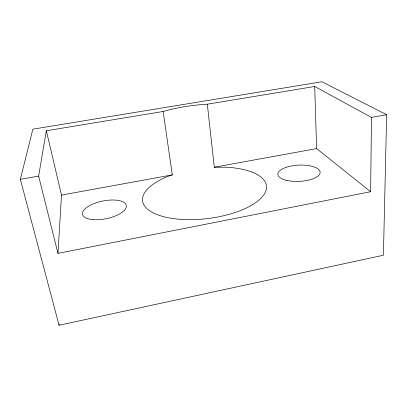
<?xml version="1.0" encoding="UTF-8"?>
<svg xmlns="http://www.w3.org/2000/svg" width="407" height="407" viewBox="0 0 407 407"><rect width="100%" height="100%" fill="white"/><g stroke="black" fill="none" stroke-linecap="round" stroke-linejoin="round"><path stroke-width="0.61" d="M370.624 191.722L371.494 117.399L314.718 86.477L207.316 104.197C192.394 105.062 177.523 107.397 163.136 111.487L46.342 130.759L38.634 176.094L57.967 253.378L370.624 191.722L316.6 148.586L214.301 167.236L207.316 104.197M386.65 114.728L383.409 255.24L59.051 325.244L20.35 179.319L32.86 129.172L321.932 81.756L386.65 114.728L371.494 117.399M59.051 325.244L59.107 323.977M57.967 253.378L61.498 195.09L46.342 130.759M163.136 111.487L172.309 174.893L169.566 175.753A62.393 25.407 -6.9 0 0 161.564 216.112A62.393 25.407 -6.9 0 0 257.117 201.592A62.393 25.407 -6.9 0 0 225.865 167.201L214.301 167.236M61.498 195.09L172.309 174.893M20.35 179.319L38.634 176.094M314.718 86.477L316.6 148.586M93.351 219.678A22.349 9.005 -11.5 0 0 126.389 206.212A22.349 9.005 -11.5 0 0 93.493 203.785A22.349 9.005 -11.5 0 0 93.351 219.678M286.152 180.26A21.174 8.13 -2.8 0 0 319.968 173.418A21.174 8.13 -2.8 0 0 290.857 166.087A21.174 8.13 -2.8 0 0 286.152 180.26"/></g></svg>
